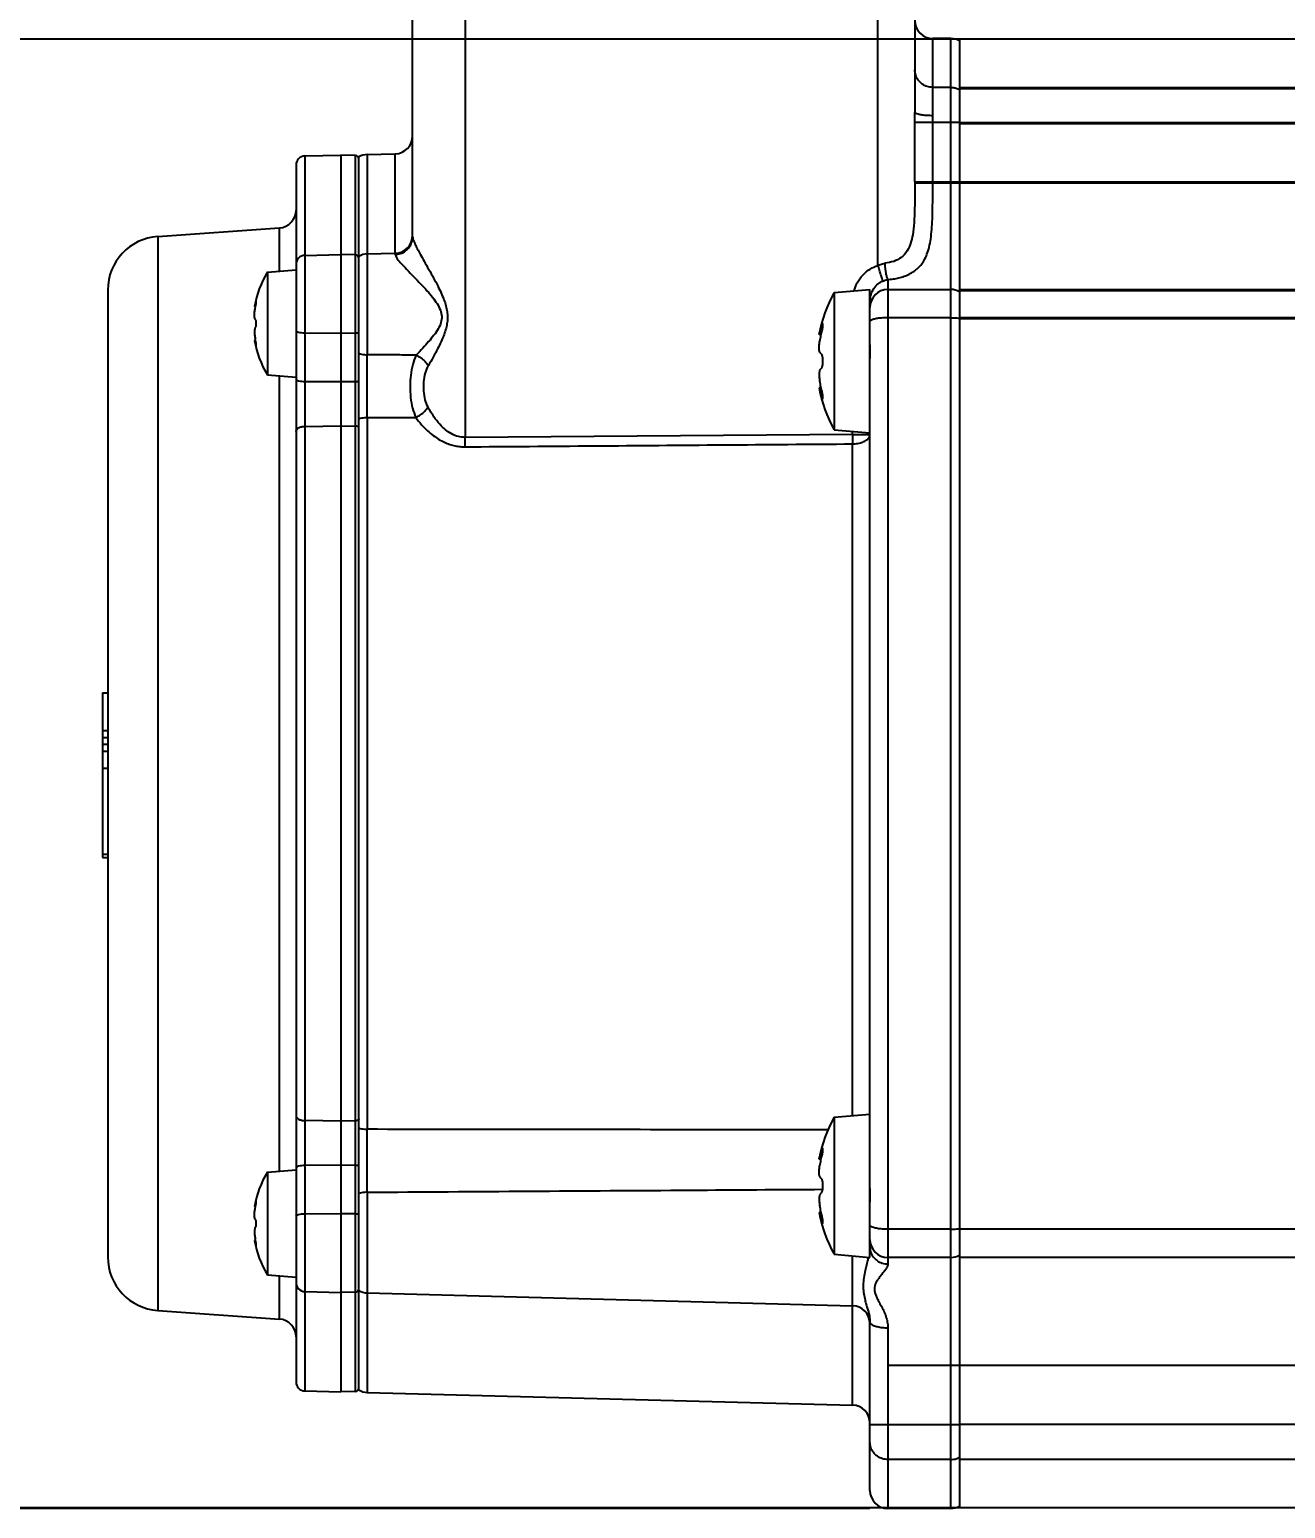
# Model space of a CAD drawing. Header units: millimetres. Extents: x 825 to 4294, y 1031 to 3282.
# Drawn here: x 3558.9 to 3628.9, y 2962.9 to 3045.4 of the extents above; entities that cross this region are included whole.
import ezdxf

# ---------------------------------------------------------------- set-up
doc = ezdxf.new("R2010")
doc.units = ezdxf.units.MM
doc.layers.add('AM_5', color=3, linetype='Continuous', lineweight=25)
doc.styles.get("Standard").update_dxf_attribs({"font": 'geniso.shx'})
doc.dimstyles.new('AM_ISO$0', dxfattribs={"dimtxt": 3.5, "dimasz": 3.5, "dimexe": 1, "dimexo": 1, "dimgap": 1.5, "dimtad": 1, "dimdsep": 46, "dimtxsty": 'Standard', "dimcen": 0, "dimclrd": 256, "dimclre": 256, "dimclrt": 2, "dimadec": 0, "dimazin": 2, "dimtp": 0.1, "dimtm": 0.1, "dimtfac": 0.71, "dimtdec": 3, "dimtmove": 0, "dimatfit": 3, "dimfxl": 1, "dimlwd": -1, "dimlwe": -1, "dimarcsym": 1})

# ---------------------------------------------------------------- blocks, each defined once
blk = doc.blocks.new('*D84')
at = {"layer": 'AM_5', "linetype": 'ByBlock', "transparency": 16777216}
for p, q in [((3588.018, 3087.39), (3505.541, 3087.39)), ((3506.541, 3083.89), (3506.541, 2966.39)), ((3605.73, 2962.89), (3505.541, 2962.89))]:
    blk.add_line(p, q, dxfattribs=at)
at = {"layer": 'AM_5', "transparency": 16777216}
for points in [[(3505.958, 3083.89), (3507.124, 3083.89), (3506.541, 3087.39)], [(3505.958, 2966.39), (3507.124, 2966.39), (3506.541, 2962.89)]]:
    blk.add_solid(points, dxfattribs=at)
at = {"layer": 'DEFPOINTS', "color": 0, "transparency": 16777216}
for p in [(3589.018, 3087.39), (3506.541, 2962.89), (3606.73, 2962.89)]:
    blk.add_point(p, dxfattribs=at)
at = {"layer": 'AM_5', "color": 2, "transparency": 16777216, "insert": (3500.04, 3025.14), "char_height": 10, "attachment_point": 5, "rotation": 90}
blk.add_mtext('124.5', dxfattribs=at)
blk = doc.blocks.new('*D85')
at = {"layer": 'AM_5', "linetype": 'ByBlock', "transparency": 16777216}
for p, q in [((3611.341, 3044.864), (3542.325, 3044.864)), ((3543.325, 3041.364), (3543.325, 2966.416)), ((3611.092, 2962.916), (3542.325, 2962.916))]:
    blk.add_line(p, q, dxfattribs=at)
at = {"layer": 'AM_5', "transparency": 16777216}
for points in [[(3542.742, 3041.364), (3543.908, 3041.364), (3543.325, 3044.864)], [(3542.742, 2966.416), (3543.908, 2966.416), (3543.325, 2962.916)]]:
    blk.add_solid(points, dxfattribs=at)
at = {"layer": 'DEFPOINTS', "color": 0, "transparency": 16777216}
for p in [(3612.341, 3044.864), (3543.325, 2962.916), (3612.092, 2962.916)]:
    blk.add_point(p, dxfattribs=at)
at = {"layer": 'AM_5', "color": 2, "transparency": 16777216, "insert": (3536.825, 3003.89), "char_height": 10, "attachment_point": 5, "rotation": 90}
blk.add_mtext('81.95', dxfattribs=at)

msp = doc.modelspace()

# ---------------------------------------------------------------- linework, layer by layer
at = {"color": 7, "linetype": 'Continuous'}
for p, q in [((3580.22959, 3033.82453), (3580.22959, 3046.49015)), ((3608.22959, 3046.49015), (3608.22959, 3040.77315)), ((3610.22959, 3044.89015), (3609.22959, 3044.89015)), ((3711.52959, 3044.86383), (3610.72959, 3044.86383)), ((3610.72959, 3044.86367), (3610.72959, 2962.91663)), ((3573.72959, 3037.83734), (3573.72959, 2969.94295)), ((3574.21651, 3038.33744), (3576.22959, 3038.39015)), ((3576.22959, 3038.39015), (3576.22959, 2969.39015)), ((3577.03483, 3038.36907), (3576.22959, 3038.39015)), ((3577.22959, 2969.49856), (3577.22959, 3038.28174)), ((3577.70342, 3038.41565), (3579.25577, 3038.4563)), ((3566.02033, 3033.85107), (3572.79935, 3034.3251)), ((3574.21651, 3032.79328), (3576.22959, 3032.846)), ((3577.03483, 3032.82491), (3576.22959, 3032.846)), ((3577.70342, 3032.8715), (3579.25577, 3032.91215)), ((3572.12959, 3031.85246), (3573.72959, 3031.99244)), ((3572.12959, 3031.85246), (3572.12959, 3026.13243)), ((3563.22959, 3030.85838), (3563.22959, 2976.92193)), ((3603.72959, 3030.71518), (3605.72959, 3030.89015)), ((3603.72959, 3030.71518), (3603.72959, 3023.06513)), ((3605.72959, 2976.89015), (3605.72959, 3030.89015)), ((3606.72959, 3030.89015), (3610.22959, 3030.89015)), ((3610.72959, 3030.89015), (3710.52959, 3030.89015)), ((3610.72995, 3030.83753), (3710.52995, 3030.83753)), ((3571.46944, 3029.93734), (3571.41118, 3029.93734)), ((3571.46944, 3028.04755), (3571.41118, 3028.04755)), ((3603.01011, 3028.37835), (3602.89556, 3028.37835)), ((3572.12959, 3026.13243), (3573.72959, 3025.99244)), ((3603.01012, 3025.40196), (3602.89556, 3025.40196)), ((3603.72959, 3023.06513), (3605.72959, 3022.89015)), ((3604.75577, 3022.79843), (3583.15106, 3022.63843)), ((3562.92959, 3008.39015), (3562.92959, 2999.19866)), ((3562.92959, 3008.39015), (3563.22959, 3008.39015)), ((3562.92959, 3006.28377), (3563.22959, 3006.28377)), ((3562.92959, 3005.90079), (3563.22959, 3005.90079)), ((3562.92959, 3005.51781), (3563.22959, 3005.51781)), ((3562.92959, 3005.13483), (3563.22959, 3005.13483)), ((3562.92959, 3004.17739), (3563.22959, 3004.17739)), ((3562.92959, 2999.39015), (3563.22959, 2999.39015)), ((3562.92959, 2999.19866), (3563.22959, 2999.19866)), ((3603.72959, 2984.71518), (3605.72959, 2984.89015)), ((3603.72959, 2984.71518), (3603.72959, 2977.06513)), ((3603.01011, 2982.37835), (3602.89556, 2982.37835)), ((3572.12959, 2981.64788), (3573.72959, 2981.78786)), ((3572.12959, 2981.64788), (3572.12959, 2975.92784)), ((3571.46944, 2979.73276), (3571.41118, 2979.73276)), ((3603.01012, 2979.40196), (3602.89556, 2979.40196)), ((3571.46944, 2977.84297), (3571.41118, 2977.84297)), ((3603.72959, 2977.06513), (3605.72959, 2976.89015)), ((3610.22959, 2976.89015), (3606.72959, 2976.89015)), ((3710.52959, 2976.89015), (3610.72959, 2976.89015)), ((3572.12959, 2975.92784), (3573.72959, 2975.78786)), ((3574.21651, 2974.98702), (3576.22959, 2974.93431)), ((3577.03483, 2974.95539), (3576.22959, 2974.93431)), ((3577.70342, 2974.90881), (3604.75577, 2974.20042)), ((3566.02033, 2973.92924), (3572.79935, 2973.4552)), ((3605.72959, 2963.89031), (3605.72959, 2973.29122)), ((3574.21651, 2969.44287), (3576.22959, 2969.39015)), ((3577.03483, 2969.41124), (3576.22959, 2969.39015)), ((3577.70342, 2969.36465), (3604.75577, 2968.65626)), ((3610.22959, 2962.89015), (3606.72959, 2962.89015)), ((3711.52959, 2962.91648), (3610.72959, 2962.91648))]:
    msp.add_line(p, q, dxfattribs=at)
at = {"color": 9, "linetype": 'Continuous'}
for p, q in [((3583.15106, 3046.49015), (3583.15106, 3022.63843)), ((3606.17724, 3032.23794), (3606.17724, 3046.49015)), ((3609.22913, 3036.89015), (3609.22959, 3044.89015)), ((3610.22959, 2962.89015), (3610.22959, 3044.89015)), ((3610.22959, 3042.16604), (3609.22959, 3042.16604)), ((3706.34333, 3042.13972), (3610.72959, 3042.13972)), ((3706.34318, 3042.0871), (3610.72995, 3042.0871)), ((3608.22928, 3036.89015), (3608.22928, 3040.21144)), ((3610.72959, 3040.21144), (3608.22928, 3040.21144)), ((3702.62502, 3040.18512), (3610.72959, 3040.18512)), ((3706.3376, 3040.1325), (3610.72995, 3040.1325)), ((3574.21651, 3038.33744), (3574.21651, 2969.44287)), ((3577.03483, 2969.41124), (3577.03483, 3038.36907)), ((3577.70342, 3038.41565), (3577.70342, 3027.24945)), ((3579.25577, 3032.84398), (3579.25577, 3038.4563)), ((3608.22928, 3036.89015), (3702.22959, 3036.89015)), ((3608.22964, 3036.83753), (3706.32819, 3036.83753)), ((3566.02033, 3033.85107), (3566.02033, 2973.92924)), ((3572.79935, 3031.91106), (3572.79935, 3034.3251)), ((3606.72959, 3031.44225), (3606.72959, 2976.52615)), ((3571.45029, 3030.08379), (3571.49878, 3030.08379)), ((3571.51132, 3030.17993), (3571.47784, 3030.17993)), ((3603.10658, 3028.86566), (3603.03483, 3028.86566)), ((3610.22959, 3029.31388), (3606.72959, 3029.31388)), ((3710.52959, 3029.31388), (3610.72959, 3029.31388)), ((3710.52995, 3029.26126), (3610.72995, 3029.26126)), ((3571.49878, 3027.9011), (3571.45029, 3027.9011)), ((3571.47784, 3027.80496), (3571.51128, 3027.80496)), ((3576.22959, 3028.44013), (3574.21651, 3028.45377)), ((3577.03483, 3028.44559), (3576.22959, 3028.44013)), ((3602.93269, 3028.5248), (3603.04599, 3028.5248)), ((3572.79935, 2981.70648), (3572.79935, 3026.07383)), ((3574.21651, 3025.76196), (3576.22959, 3025.74831)), ((3576.22959, 3025.74831), (3577.03483, 3025.75377)), ((3603.04604, 3025.25551), (3602.93269, 3025.25551)), ((3603.03483, 3024.91465), (3603.10674, 3024.91465)), ((3577.70342, 3023.74167), (3577.70342, 2984.03864)), ((3574.21651, 3023.25568), (3576.22959, 3023.28532)), ((3576.22959, 3023.28532), (3577.03483, 3023.27347)), ((3604.75577, 3022.79843), (3604.75577, 3022.97535)), ((3604.75577, 3022.79843), (3605.72959, 3022.79843)), ((3604.75577, 2984.80495), (3604.75577, 3022.27676)), ((3576.22959, 2984.49499), (3574.21651, 2984.52462)), ((3577.03483, 2984.50684), (3576.22959, 2984.49499)), ((3602.93269, 2982.5248), (3603.04599, 2982.5248)), ((3603.10658, 2982.86566), (3603.03483, 2982.86566)), ((3576.22959, 2982.03199), (3574.21651, 2982.01835)), ((3577.03483, 2982.02654), (3576.22959, 2982.03199)), ((3571.51132, 2979.97535), (3571.47784, 2979.97535)), ((3577.70342, 2980.53086), (3577.70342, 2969.36465)), ((3571.45029, 2979.8792), (3571.49878, 2979.8792)), ((3574.21651, 2979.32653), (3576.22959, 2979.34018)), ((3576.22959, 2979.34018), (3577.03483, 2979.33472)), ((3603.04604, 2979.25551), (3602.93269, 2979.25551)), ((3603.03483, 2978.91465), (3603.10674, 2978.91465)), ((3610.22959, 2978.46642), (3606.72959, 2978.46642)), ((3710.52959, 2978.46642), (3610.72959, 2978.46642)), ((3571.49878, 2977.69652), (3571.45029, 2977.69652)), ((3571.47784, 2977.60038), (3571.51128, 2977.60038)), ((3604.75577, 2968.65626), (3604.75577, 2976.97535)), ((3572.79935, 2973.4552), (3572.79935, 2975.86925)), ((3606.72959, 2972.94821), (3606.72959, 2962.89015)), ((3605.72959, 2967.56886), (3610.72959, 2967.56886)), ((3610.22959, 2965.61426), (3606.72959, 2965.61426))]:
    msp.add_line(p, q, dxfattribs=at)
for p, q in [((3606.72959, 2970.89015), (3706.37544, 2970.89015)), ((3610.72959, 2967.59519), (3706.36603, 2967.59519)), ((3610.72959, 2965.64059), (3706.38269, 2965.64059))]:
    msp.add_line(p, q)
at = {"color": 7, "linetype": 'Continuous'}
for centre, radius, start, end in [((3609.22959, 3045.89015), 1, 180, 270), ((3610.22959, 3043.89015), 1, 60, 90), ((3579.22959, 3039.45596), 1, 271.499987, 359.999503), ((3574.22959, 3037.83761), 0.5, 91.5000646, 180), ((3577.02959, 3038.16914), 0.2, 0, 88.499836), ((3577.72959, 3037.416), 1, 91.5000225, 120), ((3572.72959, 3035.32267), 1, 273.9999971, 359.9999587), ((3566.22959, 3030.85838), 3, 94, 180), ((3579.22959, 3033.91181), 1, 271.5000038, 0), ((3574.22959, 3032.29345), 0.5, 91.5000085, 180), ((3577.02959, 3032.62498), 0.2, 0, 88.499993), ((3577.72959, 3031.87184), 1, 91.500026, 120), ((3576.84191, 3028.99244), 5.51231, 148.7454211, 170.1298897), ((3610.75592, 3026.89015), 8, 151.4368009, 169.2791334), ((3606.72959, 3029.89015), 1, 90, 179.9999185), ((3610.22959, 3029.89015), 1, 60, 90), ((3576.84191, 3028.99244), 5.51231, 189.8701103, 211.2545789), ((3610.75592, 3026.89015), 8, 190.7208666, 208.5631991), ((3610.75592, 2980.89015), 8, 151.4368009, 169.2791334), ((3576.84191, 2978.78786), 5.51231, 148.7454211, 170.1298897), ((3610.75592, 2980.89015), 8, 190.7208666, 208.5631991), ((3576.84191, 2978.78786), 5.51231, 189.8701103, 211.2545789), ((3606.72959, 2977.89015), 1, 180, 270), ((3566.22959, 2976.92193), 3, 180, 266), ((3610.22959, 2977.89015), 1, 270, 300), ((3574.22959, 2975.48685), 0.5, 180, 268.4999915), ((3577.02959, 2975.15533), 0.2, 271.500007, 0), ((3577.72959, 2975.90847), 1, 240, 268.4999931), ((3604.72959, 2973.20076), 1, 0, 88.5), ((3572.72959, 2972.45764), 1, 0.0000413, 86.0000029), ((3574.22959, 2969.9427), 0.5, 180, 268.4999767), ((3577.02959, 2969.61117), 0.2, 271.4999987, 359.9999502), ((3577.72959, 2970.36431), 1, 240, 268.499948), ((3604.72959, 2967.6566), 1, 0.0007685, 88.5000201), ((3606.72959, 2963.89015), 1, 180.0000184, 270), ((3610.22959, 2963.89015), 1, 270, 300)]:
    msp.add_arc(centre, radius, start, end, dxfattribs=at)
at = {"color": 9, "linetype": 'Continuous'}
for points in [[(3609.22959, 3042.16604), (3608.92058, 3042.21387), (3608.64181, 3042.35269), (3608.42058, 3042.5689), (3608.27854, 3042.84134), (3608.22959, 3043.14334)], [(3610.22959, 3042.16604), (3610.40324, 3042.15119), (3610.57161, 3042.1071), (3610.68773, 3042.05744)], [(3608.22928, 3040.21144), (3608.22935, 3040.39937), (3608.2295, 3040.58672), (3608.22959, 3040.77316)], [(3609.22959, 3040.58593), (3608.92038, 3040.5951), (3608.64168, 3040.6217), (3608.42052, 3040.66313), (3608.27852, 3040.71532), (3608.22959, 3040.77317)], [(3608.22928, 3036.89015), (3608.22367, 3035.56938), (3608.18934, 3034.61849), (3608.11148, 3033.94059), (3607.99335, 3033.46083), (3607.79875, 3033.04241), (3607.46387, 3032.67703), (3607.05279, 3032.46042), (3606.56293, 3032.35023)], [(3606.72959, 3031.44225), (3607.03472, 3031.4807), (3607.33702, 3031.54105), (3607.63076, 3031.62679), (3607.90945, 3031.74161), (3608.16822, 3031.88994), (3608.40466, 3032.0784), (3608.61438, 3032.31315), (3608.79371, 3032.60028), (3608.9406, 3032.94663), (3609.05385, 3033.35724), (3609.13422, 3033.83368), (3609.18508, 3034.37148), (3609.21263, 3034.96014), (3609.22466, 3035.58565), (3609.22847, 3036.234), (3609.22913, 3036.89015)], [(3579.25577, 3032.84398), (3579.55885, 3032.89833), (3579.83015, 3033.04023), (3580.04456, 3033.25609), (3580.18211, 3033.52586), (3580.22959, 3033.82452)], [(3580.22959, 3033.82452), (3580.24414, 3033.72865), (3580.28988, 3033.59127), (3580.37051, 3033.40573), (3580.48993, 3033.16536), (3580.65317, 3032.86054), (3580.86977, 3032.4722), (3581.131, 3032.00981), (3581.39799, 3031.52914), (3581.63019, 3031.08967), (3581.8235, 3030.68939), (3581.97802, 3030.31737), (3582.08803, 3029.9772), (3582.15313, 3029.662), (3582.17599, 3029.35787), (3582.15611, 3029.05168), (3582.0916, 3028.72835), (3581.97893, 3028.37698), (3581.81833, 3027.99125), (3581.61532, 3027.57306), (3581.37592, 3027.1224), (3581.10805, 3026.64147)], [(3579.25577, 3032.84398), (3579.32362, 3032.6814), (3579.54104, 3032.40156), (3579.89449, 3032.01526), (3580.29399, 3031.60004), (3580.67586, 3031.20221), (3581.026, 3030.82245), (3581.33509, 3030.45754), (3581.59178, 3030.09964), (3581.77457, 3029.7427), (3581.8501, 3029.3887), (3581.80473, 3029.0398), (3581.65034, 3028.68918), (3581.41425, 3028.33677), (3581.12329, 3027.98002), (3580.79103, 3027.61245), (3580.42704, 3027.22966)], [(3604.83993, 3030.81353), (3605.01923, 3031.25538), (3605.3324, 3031.69464), (3605.7376, 3032.03254), (3606.17724, 3032.23794)], [(3606.17724, 3032.23794), (3606.30364, 3032.29017), (3606.43234, 3032.32749), (3606.56293, 3032.35023)], [(3606.44031, 3031.36223), (3606.40059, 3031.50728), (3606.33996, 3031.71349), (3606.26345, 3031.9638), (3606.17724, 3032.23794)], [(3606.72959, 3031.44224), (3606.67847, 3031.59344), (3606.63141, 3031.80492), (3606.59158, 3032.06455), (3606.56292, 3032.35023)], [(3605.72959, 3030.20985), (3605.78959, 3030.60555), (3605.95221, 3030.95174), (3606.18338, 3031.21131), (3606.44033, 3031.36225)], [(3606.44033, 3031.36225), (3606.53556, 3031.3947), (3606.63218, 3031.42127), (3606.72959, 3031.44225)], [(3574.21651, 3028.45377), (3574.02922, 3028.46458), (3573.87144, 3028.49284), (3573.76641, 3028.5344), (3573.72959, 3028.58314)], [(3606.72959, 3029.31388), (3606.42058, 3029.30351), (3606.14181, 3029.27342), (3605.92058, 3029.22655), (3605.77854, 3029.16749), (3605.72959, 3029.10202)], [(3610.22959, 3029.31388), (3610.40324, 3029.31066), (3610.57161, 3029.30111), (3610.72959, 3029.2855)], [(3577.22959, 3028.49733), (3577.21487, 3028.47784), (3577.17286, 3028.46121), (3577.10974, 3028.44991), (3577.03483, 3028.44559)], [(3605.7296, 3026.92575), (3605.73309, 3027.27261), (3605.73309, 3027.60938), (3605.7296, 3027.9162)], [(3577.22959, 3027.32892), (3577.3791, 3027.28697), (3577.53837, 3027.26022), (3577.70342, 3027.24945)], [(3577.70342, 3023.74166), (3577.69957, 3024.40269), (3577.69758, 3025.1288), (3577.69758, 3025.87547), (3577.69956, 3026.59711), (3577.70342, 3027.24945)], [(3580.42704, 3027.22971), (3580.23443, 3026.70383), (3580.12487, 3026.11389), (3580.0878, 3025.49103), (3580.11901, 3024.86745), (3580.22171, 3024.27526), (3580.4058, 3023.74406)], [(3580.42705, 3027.22961), (3580.68979, 3027.06855), (3580.92438, 3026.86595), (3581.10805, 3026.64147)], [(3581.09212, 3024.31774), (3580.93621, 3024.72875), (3580.85778, 3025.22307), (3580.86016, 3025.73812), (3580.94445, 3026.23266), (3581.10805, 3026.64147)], [(3573.72959, 3025.89132), (3573.76641, 3025.84258), (3573.87144, 3025.80102), (3574.02922, 3025.77276), (3574.21651, 3025.76196)], [(3577.03483, 3025.75377), (3577.10974, 3025.75809), (3577.17286, 3025.7694), (3577.21487, 3025.78602), (3577.22959, 3025.80552)], [(3577.70342, 3023.74167), (3577.53909, 3023.73133), (3577.37979, 3023.70554), (3577.22959, 3023.66483)], [(3580.40576, 3023.7441), (3580.6702, 3023.90152), (3580.90655, 3024.09909), (3581.09207, 3024.3178)], [(3580.4058, 3023.74407), (3580.72842, 3023.34511), (3581.05613, 3023.01194), (3581.38121, 3022.74165), (3581.69807, 3022.52929), (3582.00545, 3022.36737), (3582.30529, 3022.24891), (3582.597, 3022.16964), (3582.8788, 3022.12552), (3583.15106, 3022.11297)], [(3583.15106, 3022.63843), (3582.77789, 3022.68521), (3582.38028, 3022.84802), (3582.06667, 3023.06303), (3581.74176, 3023.37315), (3581.41331, 3023.78912), (3581.09212, 3024.31774)], [(3573.72959, 3022.97469), (3573.76641, 3023.08056), (3573.87144, 3023.17083), (3574.02922, 3023.23222), (3574.21651, 3023.25568)], [(3577.22959, 3023.16107), (3577.21487, 3023.20341), (3577.17286, 3023.23952), (3577.10974, 3023.26408), (3577.03483, 3023.27347)], [(3583.15106, 3022.11285), (3583.152, 3022.27751), (3583.152, 3022.45448), (3583.15108, 3022.63843)], [(3583.15106, 3022.11285), (3590.35312, 3022.16758), (3597.55469, 3022.22218), (3604.75577, 3022.27665)], [(3604.75577, 3022.79843), (3604.75667, 3022.61692), (3604.75668, 3022.44121), (3604.75577, 3022.27665)], [(3604.75577, 3022.27676), (3605.05846, 3022.30561), (3605.33002, 3022.38112), (3605.54472, 3022.49613), (3605.68226, 3022.63977), (3605.72959, 3022.79843)], [(3573.72959, 2984.80561), (3573.76641, 2984.69975), (3573.87144, 2984.60948), (3574.02922, 2984.54809), (3574.21651, 2984.52462)], [(3577.22959, 2984.61924), (3577.21487, 2984.57689), (3577.17286, 2984.54078), (3577.10974, 2984.51623), (3577.03483, 2984.50684)], [(3577.22959, 2984.11548), (3577.3791, 2984.07492), (3577.53837, 2984.04905), (3577.70342, 2984.03864)], [(3577.7034, 2980.53128), (3577.69955, 2981.1834), (3577.69757, 2981.90485), (3577.69758, 2982.65146), (3577.69957, 2983.37771), (3577.70344, 2984.03908)], [(3574.21651, 2982.01835), (3574.02922, 2982.00755), (3573.87144, 2981.97929), (3573.76641, 2981.93772), (3573.72959, 2981.88899)], [(3577.22959, 2981.97479), (3577.21487, 2981.99429), (3577.17286, 2982.01091), (3577.10974, 2982.02222), (3577.03483, 2982.02654)], [(3605.7296, 2979.86366), (3605.73309, 2980.17052), (3605.73309, 2980.50768), (3605.72959, 2980.85797)], [(3577.70342, 2980.53086), (3577.53909, 2980.52017), (3577.37979, 2980.49349), (3577.22959, 2980.45139)], [(3573.72959, 2979.19717), (3573.76641, 2979.24591), (3573.87144, 2979.28747), (3574.02922, 2979.31573), (3574.21651, 2979.32653)], [(3577.03483, 2979.33472), (3577.10974, 2979.3304), (3577.17286, 2979.31909), (3577.21487, 2979.30247), (3577.22959, 2979.28297)], [(3606.72959, 2978.46642), (3606.42058, 2978.47679), (3606.14181, 2978.50689), (3605.92058, 2978.55376), (3605.77854, 2978.61282), (3605.72959, 2978.67829)], [(3610.22959, 2978.46642), (3610.40324, 2978.46964), (3610.57161, 2978.4792), (3610.72959, 2978.49481)], [(3605.72959, 2977.46547), (3605.77822, 2977.17613), (3605.91355, 2976.92255), (3606.12899, 2976.71444), (3606.40989, 2976.57544), (3606.72959, 2976.52615)], [(3605.64096, 2976.89787), (3605.59322, 2976.70099), (3605.51697, 2976.39248), (3605.44317, 2976.06623), (3605.37437, 2975.64867), (3605.35342, 2975.22714), (3605.38547, 2974.85981), (3605.45401, 2974.52495), (3605.52475, 2974.26642), (3605.59671, 2974.02199), (3605.65225, 2973.82029), (3605.6967, 2973.6208), (3605.72076, 2973.45624), (3605.72959, 2973.29122)], [(3606.72959, 2976.52615), (3606.70938, 2976.41998), (3606.64007, 2976.28007), (3606.52447, 2976.11519), (3606.38309, 2975.93805), (3606.24465, 2975.76318), (3606.1296, 2975.5984), (3606.04417, 2975.43964), (3605.99203, 2975.28396), (3605.97554, 2975.12681), (3605.99475, 2974.96352), (3606.0492, 2974.78877), (3606.13677, 2974.59504), (3606.25282, 2974.37564), (3606.38874, 2974.12257), (3606.5261, 2973.83578), (3606.63989, 2973.52684), (3606.7091, 2973.22034), (3606.72959, 2972.94821)], [(3606.72959, 2972.94821), (3606.42156, 2972.96489), (3606.1516, 2973.01131), (3605.93005, 2973.08521), (3605.78208, 2973.18156), (3605.72959, 2973.29122)], [(3606.72959, 2965.61426), (3606.42058, 2965.6621), (3606.14181, 2965.80091), (3605.92058, 2966.01712), (3605.77854, 2966.28956), (3605.72959, 2966.59156)], [(3610.22959, 2965.61426), (3610.40324, 2965.62911), (3610.57161, 2965.6732), (3610.68773, 2965.72286)]]:
    msp.add_spline(points, degree=3, dxfattribs=at)
at = {"color": 7, "linetype": 'Continuous'}
for points in [[(3571.47784, 3029.97564), (3571.49136, 3030.04143), (3571.50212, 3030.10438), (3571.5093, 3030.1586), (3571.51275, 3030.20235), (3571.512, 3030.23104), (3571.50748, 3030.24172), (3571.50665, 3030.2417)], [(3571.50665, 3030.2417), (3571.49985, 3030.23591), (3571.48959, 3030.21443), (3571.47784, 3030.17993)], [(3571.45029, 3029.23193), (3571.43029, 3029.27731), (3571.41774, 3029.34294), (3571.41167, 3029.42895), (3571.41255, 3029.5294), (3571.41977, 3029.63402), (3571.43236, 3029.73884), (3571.45029, 3029.8443)], [(3571.45029, 3030.08379), (3571.43303, 3030.01931), (3571.42135, 3029.97551), (3571.4138, 3029.94716), (3571.41118, 3029.93734)], [(3571.47784, 3030.17993), (3571.46832, 3030.1481), (3571.45913, 3030.11605), (3571.45029, 3030.08379)], [(3571.45029, 3029.8443), (3571.4592, 3029.88867), (3571.46838, 3029.93245), (3571.47784, 3029.97564)], [(3571.45029, 3028.75296), (3571.43106, 3028.71021), (3571.41839, 3028.647), (3571.41188, 3028.56286), (3571.41229, 3028.46225), (3571.41933, 3028.35558), (3571.43201, 3028.24849), (3571.45029, 3028.14059)], [(3571.47784, 3029.19674), (3571.46823, 3029.2085), (3571.45905, 3029.22023), (3571.45029, 3029.23193)], [(3571.45029, 3028.75296), (3571.45909, 3028.76471), (3571.46827, 3028.77644), (3571.47784, 3028.78815)], [(3571.47784, 3028.78815), (3571.49058, 3028.81285), (3571.5013, 3028.85357), (3571.50872, 3028.90489), (3571.51255, 3028.9645), (3571.51229, 3029.02817), (3571.50805, 3029.08628), (3571.50049, 3029.13536), (3571.49003, 3029.17354), (3571.47784, 3029.19674)], [(3603.03483, 3028.86566), (3602.99793, 3028.75401), (3602.96383, 3028.64038), (3602.93269, 3028.5248)], [(3603.09608, 3028.98142), (3603.09291, 3028.98189), (3603.07689, 3028.9639), (3603.05701, 3028.92396), (3603.03483, 3028.86566)], [(3603.03483, 3028.47929), (3603.06209, 3028.59569), (3603.08417, 3028.70716), (3603.09965, 3028.80472), (3603.10852, 3028.88661), (3603.10992, 3028.94419), (3603.10435, 3028.97616), (3603.09608, 3028.98142)], [(3571.41118, 3028.04755), (3571.41378, 3028.0378), (3571.4213, 3028.00956), (3571.43298, 3027.96579), (3571.45029, 3027.9011)], [(3571.47784, 3028.00925), (3571.46827, 3028.05296), (3571.45909, 3028.09674), (3571.45029, 3028.14059)], [(3571.45029, 3027.9011), (3571.45903, 3027.86922), (3571.46821, 3027.83717), (3571.47784, 3027.80496)], [(3571.50686, 3027.74401), (3571.50864, 3027.74392), (3571.51249, 3027.75829), (3571.51238, 3027.7902), (3571.50831, 3027.83502), (3571.50091, 3027.88831), (3571.49048, 3027.94812), (3571.47784, 3028.00925)], [(3571.47784, 3027.80496), (3571.49062, 3027.76788), (3571.50127, 3027.74696), (3571.50686, 3027.74401)], [(3602.93269, 3027.40129), (3602.9143, 3027.44453), (3602.90216, 3027.50921), (3602.89614, 3027.59391), (3602.89665, 3027.6934), (3602.90339, 3027.79968), (3602.91551, 3027.90698), (3602.93269, 3028.01366)], [(3602.89556, 3028.37835), (3602.89804, 3028.38818), (3602.90528, 3028.41679), (3602.91669, 3028.46178), (3602.93269, 3028.5248)], [(3602.93269, 3028.01366), (3602.96424, 3028.17354), (3602.99838, 3028.32875), (3603.03483, 3028.47929)], [(3580.42704, 3027.22971), (3579.51932, 3027.23627), (3578.61145, 3027.24286), (3577.70342, 3027.24945)], [(3603.03483, 3027.27652), (3602.99694, 3027.31854), (3602.96294, 3027.36013), (3602.93269, 3027.40129)], [(3603.03483, 3026.50378), (3603.05964, 3026.54454), (3603.08091, 3026.6095), (3603.09688, 3026.69236), (3603.1071, 3026.79161), (3603.11023, 3026.89741), (3603.10614, 3027.00228), (3603.09535, 3027.09823), (3603.07926, 3027.17723), (3603.05849, 3027.23836), (3603.03483, 3027.27652)], [(3602.93269, 3026.37902), (3602.91465, 3026.33703), (3602.90252, 3026.27396), (3602.89628, 3026.19083), (3602.89648, 3026.09204), (3602.90299, 3025.98512), (3602.91512, 3025.87619), (3602.93269, 3025.76665)], [(3602.93269, 3026.37902), (3602.96341, 3026.42079), (3602.99746, 3026.46238), (3603.03483, 3026.50378)], [(3602.89556, 3025.40196), (3602.89799, 3025.39234), (3602.90515, 3025.36405), (3602.91654, 3025.31911), (3602.93269, 3025.25551)], [(3603.03483, 3025.30102), (3602.99746, 3025.45555), (3602.96341, 3025.61078), (3602.93269, 3025.76665)], [(3603.09657, 3024.79746), (3603.09674, 3024.79749), (3603.10689, 3024.81162), (3603.11025, 3024.85205), (3603.10664, 3024.91596), (3603.09634, 3024.99904), (3603.08054, 3025.09297), (3603.05954, 3025.19637), (3603.03483, 3025.30102)], [(3602.93269, 3025.25551), (3602.96287, 3025.14329), (3602.99687, 3025.02964), (3603.03483, 3024.91465)], [(3603.03483, 3024.91465), (3603.05984, 3024.84983), (3603.08098, 3024.81024), (3603.09657, 3024.79746)], [(3577.70342, 3023.74166), (3578.60426, 3023.74246), (3579.50505, 3023.74326), (3580.4058, 3023.74406)], [(3603.39201, 2984.00659), (3595.74244, 2984.01629), (3586.72498, 2984.0277), (3577.70344, 2984.03908)], [(3602.89556, 2982.37835), (3602.89804, 2982.38818), (3602.90528, 2982.41679), (3602.91669, 2982.46178), (3602.93269, 2982.5248)], [(3603.03483, 2982.86566), (3602.99793, 2982.75401), (3602.96383, 2982.64038), (3602.93269, 2982.5248)], [(3602.93269, 2982.01366), (3602.96424, 2982.17354), (3602.99838, 2982.32875), (3603.03483, 2982.47929)], [(3603.09608, 2982.98142), (3603.09291, 2982.98189), (3603.07689, 2982.9639), (3603.05701, 2982.92396), (3603.03483, 2982.86566)], [(3603.03483, 2982.47929), (3603.06209, 2982.59569), (3603.08417, 2982.70716), (3603.09965, 2982.80472), (3603.10852, 2982.88661), (3603.10992, 2982.94419), (3603.10435, 2982.97616), (3603.09608, 2982.98142)], [(3602.93269, 2981.40129), (3602.9143, 2981.44453), (3602.90216, 2981.50921), (3602.89614, 2981.59391), (3602.89665, 2981.6934), (3602.90339, 2981.79968), (3602.91551, 2981.90698), (3602.93269, 2982.01366)], [(3603.03483, 2981.27652), (3602.99694, 2981.31854), (3602.96294, 2981.36013), (3602.93269, 2981.40129)], [(3603.03483, 2980.50378), (3603.05964, 2980.54454), (3603.08091, 2980.6095), (3603.09688, 2980.69236), (3603.1071, 2980.79161), (3603.11023, 2980.89741), (3603.10614, 2981.00228), (3603.09535, 2981.09823), (3603.07926, 2981.17723), (3603.05849, 2981.23836), (3603.03483, 2981.27652)], [(3571.47784, 2979.97535), (3571.46832, 2979.94352), (3571.45913, 2979.91147), (3571.45029, 2979.8792)], [(3571.47784, 2979.77105), (3571.49136, 2979.83685), (3571.50212, 2979.89979), (3571.5093, 2979.95402), (3571.51275, 2979.99777), (3571.512, 2980.02646), (3571.50748, 2980.03714), (3571.50665, 2980.03712)], [(3571.50665, 2980.03712), (3571.49985, 2980.03132), (3571.48959, 2980.00985), (3571.47784, 2979.97535)], [(3577.7034, 2980.53128), (3586.73452, 2980.58818), (3595.75197, 2980.64584), (3603.09702, 2980.69359)], [(3602.93269, 2980.37902), (3602.91465, 2980.33703), (3602.90252, 2980.27396), (3602.89628, 2980.19083), (3602.89648, 2980.09204), (3602.90299, 2979.98512), (3602.91512, 2979.87619), (3602.93269, 2979.76665)], [(3602.93269, 2980.37902), (3602.96341, 2980.42079), (3602.99746, 2980.46238), (3603.03483, 2980.50378)], [(3571.45029, 2979.02735), (3571.43029, 2979.07273), (3571.41774, 2979.13836), (3571.41167, 2979.22436), (3571.41255, 2979.32482), (3571.41977, 2979.42944), (3571.43236, 2979.53426), (3571.45029, 2979.63972)], [(3571.45029, 2979.8792), (3571.43303, 2979.81473), (3571.42135, 2979.77093), (3571.4138, 2979.74258), (3571.41118, 2979.73276)], [(3571.45029, 2979.63972), (3571.4592, 2979.68409), (3571.46838, 2979.72787), (3571.47784, 2979.77105)], [(3602.89556, 2979.40196), (3602.89799, 2979.39234), (3602.90515, 2979.36405), (3602.91654, 2979.31911), (3602.93269, 2979.25551)], [(3603.03483, 2979.30102), (3602.99746, 2979.45555), (3602.96341, 2979.61078), (3602.93269, 2979.76665)], [(3602.93269, 2979.25551), (3602.96287, 2979.14329), (3602.99687, 2979.02964), (3603.03483, 2978.91465)], [(3603.09657, 2978.79746), (3603.09674, 2978.79749), (3603.10689, 2978.81162), (3603.11025, 2978.85205), (3603.10664, 2978.91596), (3603.09634, 2978.99904), (3603.08054, 2979.09297), (3603.05954, 2979.19637), (3603.03483, 2979.30102)], [(3571.45029, 2978.54838), (3571.43106, 2978.50563), (3571.41839, 2978.44242), (3571.41188, 2978.35828), (3571.41229, 2978.25767), (3571.41933, 2978.151), (3571.43201, 2978.04391), (3571.45029, 2977.93601)], [(3571.47784, 2978.99216), (3571.46823, 2979.00392), (3571.45905, 2979.01565), (3571.45029, 2979.02735)], [(3571.45029, 2978.54838), (3571.45909, 2978.56013), (3571.46827, 2978.57186), (3571.47784, 2978.58357)], [(3571.47784, 2978.58357), (3571.49058, 2978.60827), (3571.5013, 2978.64898), (3571.50872, 2978.70031), (3571.51255, 2978.75992), (3571.51229, 2978.82359), (3571.50805, 2978.8817), (3571.50049, 2978.93078), (3571.49003, 2978.96896), (3571.47784, 2978.99216)], [(3603.03483, 2978.91465), (3603.05984, 2978.84983), (3603.08098, 2978.81024), (3603.09657, 2978.79746)], [(3571.41118, 2977.84297), (3571.41378, 2977.83322), (3571.4213, 2977.80498), (3571.43298, 2977.76121), (3571.45029, 2977.69652)], [(3571.47784, 2977.80467), (3571.46827, 2977.84838), (3571.45909, 2977.89216), (3571.45029, 2977.93601)], [(3571.45029, 2977.69652), (3571.45903, 2977.66464), (3571.46821, 2977.63259), (3571.47784, 2977.60038)], [(3571.50686, 2977.53943), (3571.50864, 2977.53934), (3571.51249, 2977.55371), (3571.51238, 2977.58561), (3571.50831, 2977.63044), (3571.50091, 2977.68373), (3571.49048, 2977.74354), (3571.47784, 2977.80467)], [(3571.47784, 2977.60038), (3571.49062, 2977.5633), (3571.50127, 2977.54238), (3571.50686, 2977.53943)]]:
    msp.add_spline(points, degree=3, dxfattribs=at)

# ---------------------------------------------------------------- dimensions: what is measured, and where the dimension line sits
at = {"layer": 'AM_5'}
for base, p1, p2, picture, middle in [((3506.54106, 2962.89015), (3589.01786, 3087.38985), (3606.72959, 2962.89015), '*D84', (3500.04007, 3025.14)), ((3543.32509, 2962.91648), (3612.34123, 3044.86383), (3612.09168, 2962.91648), '*D85', (3536.82509, 3003.89015))]:
    dim = msp.add_linear_dim(base=base, p1=p1, p2=p2, angle=90, dimstyle='AM_ISO$0', override={"dimtxt": 10, "dimpost": ''}, dxfattribs=at)
    dim.commit()
    dim.dimension.update_dxf_attribs({"geometry": picture, "text_midpoint": middle})

doc.saveas('drawing.dxf')
